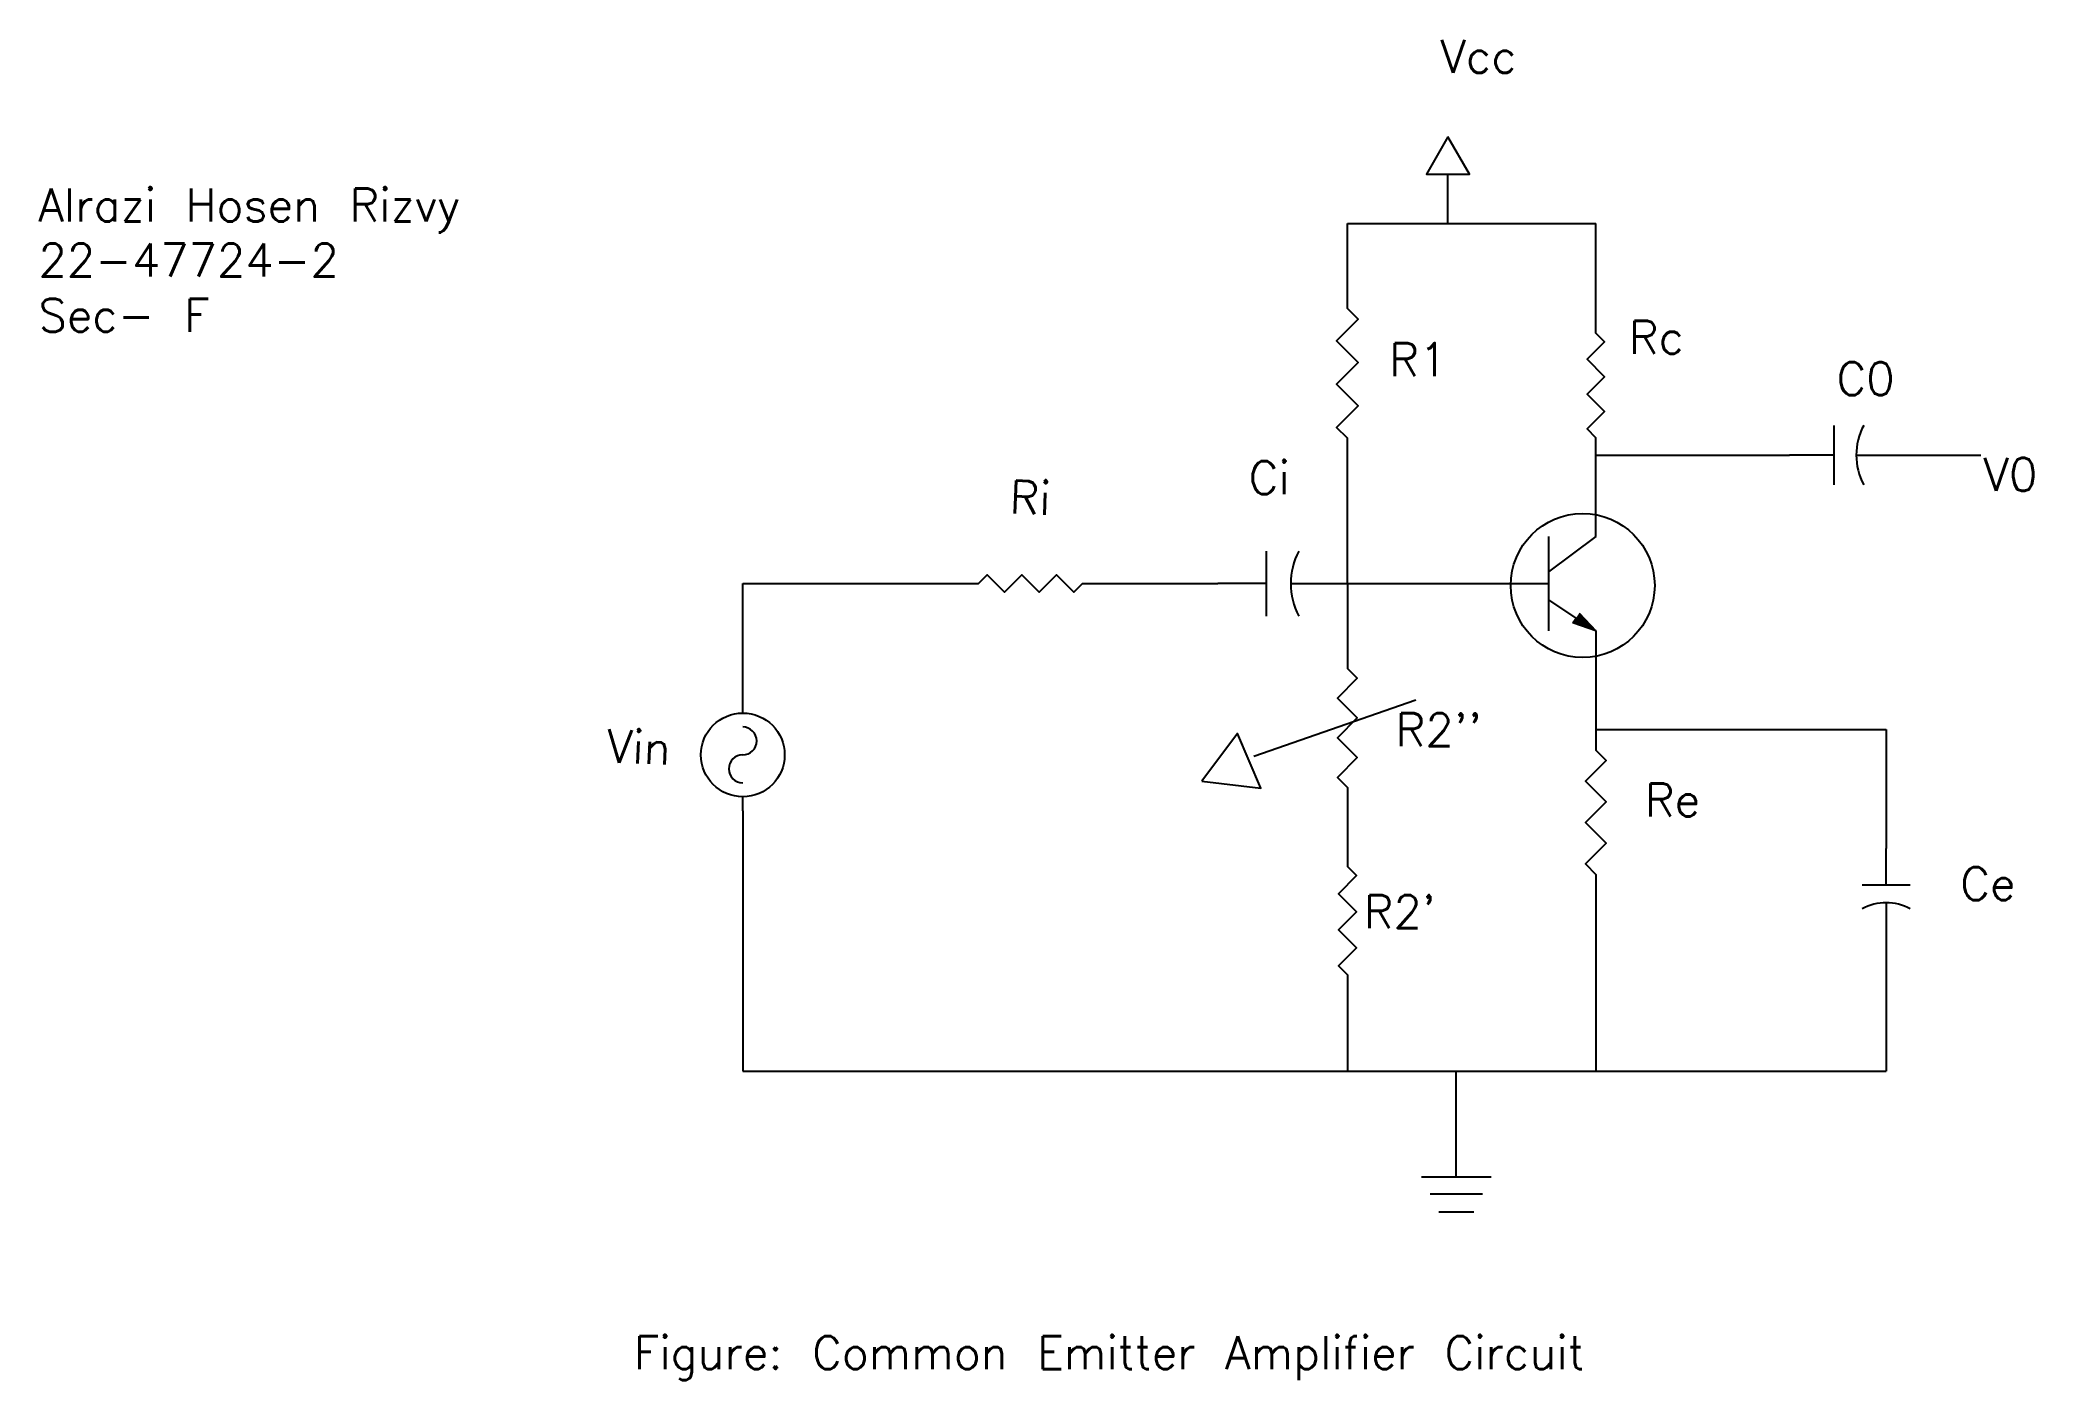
# Model space of a CAD drawing. Header units: inches. Extents: x -43 to 17.3, y 27.5 to 68.1.
import ezdxf

# ---------------------------------------------------------------- set-up
doc = ezdxf.new("R2010")
doc.units = ezdxf.units.IN
doc.header["$MEASUREMENT"] = 0
doc.styles.get("Standard").update_dxf_attribs({"font": 'txt.shx', "height": 1})

# ---------------------------------------------------------------- blocks, each defined once
blk = doc.blocks.new('Generator - AC')
at = {"color": 7}
for p, q in [((0, 0), (0.05, 0)), ((0.35, 0), (0.4, 0))]:
    blk.add_line(p, q, dxfattribs=at)
blk.add_circle((0.2, 0), 0.15, dxfattribs=at)
for centre, start, end in [((0.15, 0), 0, 180), ((0.25, 0), 180, 0)]:
    blk.add_arc(centre, 0.05, start, end, dxfattribs=at)
blk = doc.blocks.new('Resistor')
at = {"color": 7}
blk.add_lwpolyline([(0, 0), (0.05, 0), (0.075, 0.025), (0.125, -0.025), (0.175, 0.025), (0.225, -0.025), (0.275, 0.025), (0.325, -0.025), (0.35, 0), (0.4, 0)], dxfattribs=at)
blk = doc.blocks.new('Capacitor')
at = {"color": 7}
for p, q in [((0.15, -0.1), (0.15, 0.1)), ((0.15, 0), (0, 0)), ((0.225, 0), (0.4, 0))]:
    blk.add_line(p, q, dxfattribs=at)
blk.add_arc((0.4375, 0), 0.2125, 151.9275, 208.0725, dxfattribs=at)
blk = doc.blocks.new('Transistor - NPN')
at = {"color": 7}
for p, q in [((0.199999, 0.2), (0.199999, -0.2)), ((0.399999, 0.2), (0.199999, 0.05)), ((0, 0), (0.199999, 0)), ((0.316132, -0.145536), (0.201153, -0.069033)), ((0.302516, -0.166503), (0.316132, -0.145536)), ((0.399999, -0.2), (0.302516, -0.166503)), ((0.329748, -0.124569), (0.399999, -0.2))]:
    blk.add_line(p, q, dxfattribs=at)
blk.add_solid([(0.302516, -0.166503), (0.399999, -0.2), (0.329748, -0.124569)], dxfattribs=at)
blk = doc.blocks.new('Ground')
at = {"color": 7}
for p, q in [((-0.1, 0), (0.1, 0)), ((0.075, -0.05), (-0.075, -0.05)), ((-0.05, -0.1), (0.05, -0.1))]:
    blk.add_line(p, q, dxfattribs=at)

msp = doc.modelspace()

# ---------------------------------------------------------------- linework, layer by layer
for p, q in [((-0.392, 62.496), (-0.392, 63.992)), ((-3.436, 60.582), (-3.436, 62.496)), ((-3.436, 62.496), (2.651, 62.496)), ((2.651, 62.496), (4.081, 62.496)), ((4.081, 59.706), (4.081, 62.496)), ((4.081, 53.03), (4.081, 55.488)), ((4.081, 55.488), (9.938, 55.488)), ((13.533, 55.488), (15.726, 55.488)), ((-3.436, 51.6), (-3.436, 55.342)), ((-21.727, 48.106), (-21.727, 51.6)), ((-21.727, 51.6), (-15.121, 51.6)), ((-10.927, 51.6), (-7.358, 51.6)), ((-3.436, 51.6), (1.221, 51.6)), ((-3.436, 51.6), (-3.436, 49.637)), ((4.081, 50.17), (4.081, 47.188)), ((-1.367, 48.073), (-6.27, 46.372)), ((4.081, 47.188), (12.866, 47.188)), ((12.866, 47.188), (12.866, 43.582)), ((-21.727, 44.728), (-21.727, 36.847)), ((-3.436, 44.833), (-3.436, 43.582)), ((4.081, 42.176), (4.081, 36.847)), ((12.866, 40.668), (12.866, 36.847)), ((-3.436, 39.214), (-3.436, 36.847)), ((-21.727, 36.847), (12.866, 36.847)), ((-0.141, 33.65), (-0.141, 36.847))]:
    msp.add_line(p, q)
for points in [[(-0.392, 65.115), (-1.04, 63.992), (0.256, 63.992)], [(-7.836, 45.623), (-6.053, 45.41), (-6.76, 47.061)]]:
    msp.add_lwpolyline(points, close=True)
msp.add_circle((3.683, 51.543), 2.178)

# ---------------------------------------------------------------- block references
for name, p, xscale, yscale, zscale, rotation in [('Resistor', (-3.436, 55.342), 13.10207565485125, 13.10207565485125, 13.10207565485125, 90), ('Resistor', (4.081, 55.488), 10.54520172051647, 10.54520172051647, 10.54520172051647, 90), ('Resistor', (-3.436, 49.637), 12.01135840615903, 12.01135840615903, 12.01135840615903, 270), ('Generator - AC', (-21.727, 44.728), 8.444165127557142, 8.444165127557142, 8.444165127557142, 90), ('Resistor', (4.081, 47.188), 12.53005855405132, 12.53005855405132, 12.53005855405132, 270), ('Resistor', (-3.436, 43.582), 10.92178862800206, 10.92178862800206, 10.92178862800206, 270), ('Capacitor', (12.866, 43.582), 7.28649720560739, 7.28649720560739, 7.28649720560739, 270)]:
    msp.add_blockref(name, p, dxfattribs=dict(xscale=xscale, yscale=yscale, zscale=zscale, rotation=rotation))
for name, p, xscale, yscale, zscale in [('Capacitor', (9.938, 55.488), 8.988950016635641, 8.988950016635641, 8.988950016635641), ('Capacitor', (-7.358, 51.6), 9.806127219621487, 9.806127219621487, 9.806127219621487), ('Transistor - NPN', (1.221, 51.6), 7.150301179285577, 7.150301179285577, 7.150301179285577), ('Resistor', (-15.121, 51.6), 10.48710839628555, 10.48710839628555, 10.48710839628555), ('Ground', (-0.141, 33.65), 10.55520627881455, 10.55520627881455, 10.55520627881455)]:
    msp.add_blockref(name, p, dxfattribs=dict(xscale=xscale, yscale=yscale, zscale=zscale))

# ---------------------------------------------------------------- texts
for s, p in [('Vcc', (-0.622, 67.054)), ('Rc', (5.081, 58.556)), ('R1', (-2.168, 57.88)), ('C0', (11.364, 57.301)), ('Ci', (-6.422, 54.307)), ('V0', (15.811, 54.404)), ("R2''", (-1.975, 46.678)), ('Re', (5.565, 44.554)), ('Ce', (15.106, 42.019)), ("R2'", (-2.942, 41.174)), ('Figure: Common Emitter Amplifier Circuit', (-25.021, 27.83))]:
    msp.add_text(s, height=1).set_placement(p)
for s, p in [('Ri', (-13.673, 53.728)), ('Vin', (-25.853, 46.195))]:
    msp.add_text(s, height=1, rotation=357.67624).set_placement(p)
at = {"insert": (-43.036, 63.556), "char_height": 1, "attachment_point": 1}
msp.add_mtext('{\\C4;Alrazi Hosen Rizvy\\P22-47724-2\\PSec- F}', dxfattribs=at)

doc.saveas('drawing.dxf')
